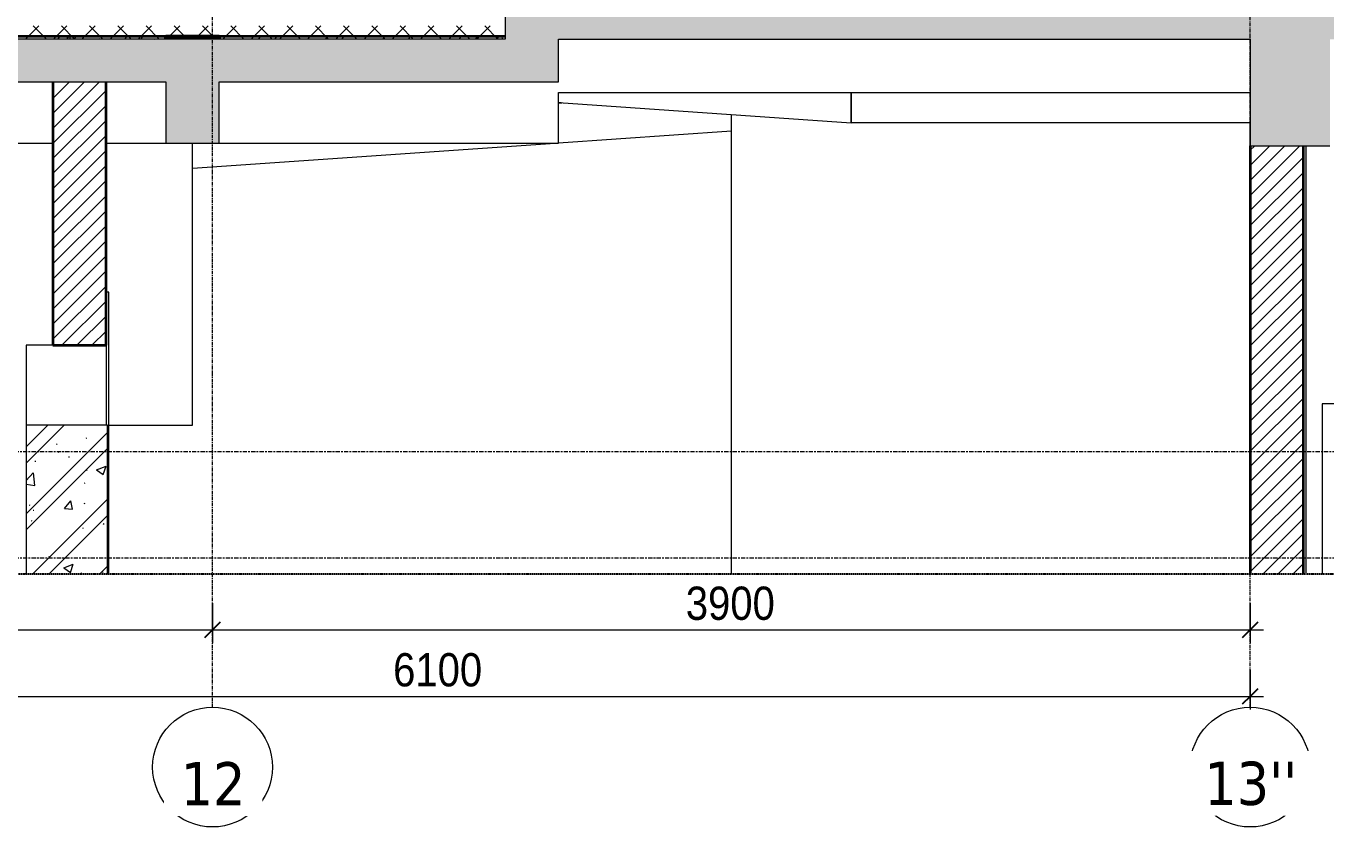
# Model space of a CAD drawing. Header units: millimetres. Extents: x 46644 to 147176, y -1287 to 53383.
# Drawn here: x 139039 to 143925, y -1011 to 2000 of the extents above; entities that cross this region are included whole.
import ezdxf

# ---------------------------------------------------------------- set-up
doc = ezdxf.new("R2010")
doc.units = ezdxf.units.MM
for name, pattern in [('Centre', [31.75, 6.35, -4.7625, 15.875, -4.7625]), ('Grid Line', [22.225, 12.7, -3.175, 3.175, -3.175]), ('Hidden', [7.14375, 4.7625, -2.38125])]:
    doc.linetypes.add(name, pattern=pattern)
for name, color, linetype, lineweight in [('0-3', 130, 'Continuous', 5), ('A-ANNO-DIMS', 211, 'Continuous', 9), ('A-ANNO-DIMS-50', 211, 'Continuous', 9), ('A-DETL-GENF', 92, 'Continuous', 18), ('A-DETL-GENF-2', 92, 'Hidden', 25), ('A-DETL-GENF-3', 9, 'Continuous', 18), ('A-DETL-THIN', 151, 'Continuous', 18), ('A-DOOR', 31, 'Continuous', 18), ('A-FLOR-1', 250, 'Continuous', 18), ('A-FLOR-FNSH-1', 7, 'Continuous', 35), ('A-FLOR-LEVL-2', 51, 'Centre', 9), ('A-FLOR-PATT-1', 8, 'Continuous', 18), ('A-FLOR-PATT-2', 253, 'Continuous', 18), ('A-WALL', 113, 'Continuous', 18), ('A-WALL-1', 7, 'Continuous', 35), ('A-WALL-FNSH-1', 250, 'Continuous', 18), ('A-WALL-PATT-3', 111, 'Continuous', 18), ('S-BEAM-1', 254, 'Continuous', 5), ('S-BEAM-2', 250, 'Continuous', 18), ('S-BEAM-3', 90, 'Continuous', 50), ('S-COLS-4', 250, 'Continuous', 18), ('S-GRID-1', 1, 'Grid Line', 9), ('S-GRID-IDEN', 1, 'Continuous', 9)]:
    doc.layers.add(name, color=color, linetype=linetype, lineweight=lineweight)
doc.styles.add('Tahoma_B', font='tahomabd.ttf', dxfattribs={"height": 162.5})
doc.styles.add('UTM Avo', font='', dxfattribs={"width": 0.9, "height": 125})
doc.styles.get('UTM Avo').set_extended_font_data('UTM Avo')
doc.dimstyles.new('1_Dim_chi_tiet_2_5', dxfattribs={"dimscale": 304.8, "dimtxt": 124.912619, "dimasz": 0.19685, "dimexe": 0.164042, "dimexo": 0.0625, "dimgap": 0.016404, "dimtad": 1, "dimdec": 0, "dimrnd": 5, "dimzin": 0, "dimdsep": 46, "dimtxsty": 'UTM Avo', "dimblk1": 'OBLIQUE', "dimblk2": 'OBLIQUE', "dimsah": 1, "dimcen": 0.09, "dimdle": 0.164042, "dimazin": 0, "dimtfac": 1, "dimtdec": 4, "dimtix": 1, "dimtmove": 0, "dimatfit": 3, "dimfxl": 0.328084, "dimfxlon": 1, "dimtvp": 1, "dimtolj": 1, "dimtzin": 0, "dimarcsym": 2})
pattern_1 = [(50, (106163.08, 15725), (364.368, -31.878), [38.1, -419.1]), (355, (106163.1, 15725), (-70.486, 382.113), [30.48, -335.28]), (100.451, (106193.45, 15722.34), (293.885, 350.233), [32.38, -356.18]), (46.184, (106163.1, 15826.6), (542.158, -84.086), [57.15, -628.65]), (96.636, (106208.26, 15819.6), (474.805, 494.855), [48.57, -534.27]), (351.184, (106163.1, 15826.6), (474.81, 494.85), [45.72, -502.92]), (21, (106213.88, 15801.2), (303.2285, -204.5305), [38.1, -419.1]), (326, (106213.9, 15801.2), (123.604, 368.376), [30.48, -335.28]), (71.451, (106239.15, 15784.16), (426.834, 163.843), [32.38, -356.18]), (37.5, (106163.08, 15725), (6.1766, 169.1102), [3.353, -327.863, 3.353, -337.007, -336.55]), (37.5, (106163.08, 15725), (6.1766, 169.1102), [-671.576, 3.353, -333.197]), (7.5, (106163.08, 15725), (133.6389, 200.3615), [3.353, -190.703, 3.353, -320.243, -128.27]), (7.5, (106163.08, 15725), (133.6389, 200.3615), [-517.652, 3.353, -124.917]), (327.5, (106049.8, 15725), (271.1818, -11.4584), [3.353, -123.647, 3.353, -392.887, -525.78]), (327.5, (106049.8, 15725), (271.1818, -11.4584), [-523.24, 3.353, -522.427]), (317.5, (105999, 15725), (296.2585, 50.853), [3.353, -161.747, 3.353, -259.791, -373.38]), (317.5, (105999, 15725), (296.2585, 50.853), [-428.244, 3.353, -370.027]), (45, (106163.08, 15725), (-125.7236, 125.7236), []), (45, (106163.08, 15915.5), (-125.7236, 125.7236), [])]
pattern_2 = [(45, (137750.25, 15725), (-28.28427, 28.28427), [])]
pattern_3 = [(50, (137750.25, 15725), (364.368, -31.8783), [38.1, -419.1]), (355, (137750.25, 15725), (-70.486, 382.113), [30.48, -335.28]), (100.451, (137780.6, 15722.34), (293.885, 350.2334), [32.38, -356.18]), (46.184, (137750.25, 15826.6), (542.158, -84.086), [57.15, -628.65]), (96.636, (137795.43, 15819.6), (474.805, 494.855), [48.57, -534.27]), (351.184, (137750.25, 15826.6), (474.81, 494.85), [45.72, -502.92]), (21, (137801.05, 15801.2), (303.2285, -204.5305), [38.1, -419.1]), (326, (137801.05, 15801.2), (123.604, 368.376), [30.48, -335.28]), (71.451, (137826.3, 15784.16), (426.834, 163.843), [32.38, -356.18]), (37.5, (137750.25, 15725), (6.1766, 169.1102), [3.353, -327.863, 3.353, -337.007, -336.55]), (37.5, (137750.25, 15725), (6.1766, 169.1102), [-671.576, 3.353, -333.197]), (7.5, (137750.25, 15725), (133.6389, 200.3615), [3.353, -190.703, 3.353, -320.243, -128.27]), (7.5, (137750.25, 15725), (133.6389, 200.3615), [-517.652, 3.353, -124.917]), (327.5, (137636.96, 15725), (271.1818, -11.4584), [3.353, -123.647, 3.353, -392.887, -525.78]), (327.5, (137636.96, 15725), (271.1818, -11.4584), [-523.24, 3.353, -522.427]), (317.5, (137586.16, 15725), (296.2585, 50.853), [3.353, -161.747, 3.353, -259.791, -373.38]), (317.5, (137586.16, 15725), (296.2585, 50.853), [-428.244, 3.353, -370.027]), (45, (137750.25, 15725), (-125.7236, 125.7236), []), (45, (137750.25, 15915.5), (-125.7236, 125.7236), [])]

# ---------------------------------------------------------------- blocks, each defined once
blk = doc.blocks.new('NCV_TKTC_KET CAU_rvt-6-TKCS_SẢNH - BẬC CẤP 3 - MẶT CẮT 2')
at = {"layer": 'A-FLOR-PATT-2'}
h = blk.add_hatch(dxfattribs=at)
h.set_pattern_fill('FP_45', color=256, style=0, pattern_type=2)
h.set_pattern_definition(pattern_1)
h.paths.add_polyline_path([(102970.8, 1950), (109252.6, 1950), (109252.6, 1960), (102970.8, 1960)])
h = blk.add_hatch(dxfattribs=at)
h.set_pattern_fill('FP_45', color=256, style=0, pattern_type=2)
h.set_pattern_definition(pattern_1)
h.paths.add_polyline_path([(102970.8, 1950), (109252.6, 1950), (109252.6, 1960), (102970.8, 1960)])
at = {"layer": 'S-BEAM-1'}
blk.add_hatch(color=256, dxfattribs=at).paths.add_polyline_path([(108177.6, 1950), (108177.6, 1960), (107977.6, 1960), (107977.6, 1950)])
at = {"layer": 'A-FLOR-1'}
for p, q in [((109452.6, 1712.2), (110552.6, 1636.5)), ((109463.1, 1711.5), (109452.6, 1710.8)), ((110552.6, 1750), (110552.6, 1636.5)), ((110552.6, 1636.5), (110552.6, 1750)), ((112052.6, 1636.5), (110552.6, 1636.5)), ((109452.6, 1560.8), (110102.6, 1605.5)), ((108077.6, 1466.1), (109441, 1560))]:
    blk.add_line(p, q, dxfattribs=at)
at = {"layer": 'A-FLOR-FNSH-1'}
blk.add_line((109252.6, 1960), (102970.8, 1960), dxfattribs=at)
at = {"layer": 'S-BEAM-2'}
for p, q in [((109452.6, 1560), (109452.6, 1750)), ((109452.6, 1750), (112052.6, 1750)), ((106452.5, 1560), (107552.5, 1560)), ((107752.5, 1560), (107977.6, 1560)), ((108177.6, 1560), (109452.6, 1560))]:
    blk.add_line(p, q, dxfattribs=at)
at = {"layer": 'S-BEAM-3'}
for p, q in [((108177.6, 1960), (107977.6, 1960)), ((107977.6, 1960), (107977.6, 1950)), ((108177.6, 1950), (108177.6, 1960))]:
    blk.add_line(p, q, dxfattribs=at)
at = {"layer": 'S-COLS-4'}
for p, q in [((107452.6, 800), (107452.6, 500)), ((107552.5, 800), (107452.6, 800))]:
    blk.add_line(p, q, dxfattribs=at)
blk = doc.blocks.new('Thang may HIEN - Dài x Rộng - 2000x2000-2402764-TKCS_SẢNH - BẬC CẤP 3 - MẶT CẮT 2')
at = {"layer": 'A-DOOR'}
for p, q in [((112322.6, 580), (112322.6, -60)), ((113607.9, 580), (112322.6, 580)), ((112702.6, 200), (112612.6, 290)), ((112612.6, 290), (112612.6, -60)), ((112612.6, 290), (113607.9, 290)), ((112702.6, 200), (112702.6, -60)), ((112702.6, 200), (113607.9, 200)), ((113192.6, -60), (113192.6, 200)), ((113212.6, -60), (113212.6, 200))]:
    blk.add_line(p, q, dxfattribs=at)
blk = doc.blocks.new('BORDER VIEW - BORDER VIEW-2358982-TKCS_SẢNH - BẬC CẤP 3 - MẶT CẮT 2')
at = {"layer": 'A-DETL-GENF-2'}
blk.add_line((113457.9, -60), (103120.8, -60), dxfattribs=at)
blk = doc.blocks.new('Grid - M_Grid Head - Circle-353313-TKCS_SẢNH - BẬC CẤP 3 - MẶT CẮT 2')
at = {"layer": 'S-GRID-IDEN'}
blk.add_circle((108152.6, -785.7), 225, dxfattribs=at)
blk = doc.blocks.new('DIMBLOCK48-TKCS_SẢNH - BẬC CẤP 3 - MẶT CẮT 2')
at = {"layer": 'A-ANNO-DIMS-50'}
for p, q in [((137539.7, -169.6), (137539.7, -319.6)), ((137539.7, -269.6), (137539.7, -169.6)), ((139739.7, -169.6), (139739.7, -319.6)), ((139739.7, -269.6), (139739.7, -169.6)), ((137489.7, -269.6), (139739.7, -269.6))]:
    blk.add_line(p, q, dxfattribs=at)
at = {"layer": 'A-ANNO-DIMS-50', "lineweight": 25}
for p, q in [((137539.7, -269.6), (137569.7, -239.6)), ((139739.7, -269.6), (139769.7, -239.6)), ((137539.7, -269.6), (137509.7, -299.6)), ((139739.7, -269.6), (139709.7, -299.6))]:
    blk.add_line(p, q, dxfattribs=at)
at = {"layer": 'A-ANNO-DIMS-50', "color": 0, "insert": (138468.6, -107.2), "char_height": 125, "width": 410.824, "attachment_point": 1, "line_spacing_factor": 1.110334, "style": 'UTM Avo'}
blk.add_mtext('2200', dxfattribs=at)
blk = doc.blocks.new('_Oblique')
at = {"color": 0, "linetype": 'ByBlock', "lineweight": -2}
blk.add_line((-0.5, -0.5), (0.5, 0.5), dxfattribs=at)
blk = doc.blocks.new('DIMBLOCK49-TKCS_SẢNH - BẬC CẤP 3 - MẶT CẮT 2')
at = {"layer": 'A-ANNO-DIMS-50'}
for p, q in [((139739.7, -169.6), (139739.7, -319.6)), ((139739.7, -269.6), (139739.7, -169.6)), ((143639.8, -169.6), (143639.8, -319.6)), ((143639.8, -269.6), (143639.8, -169.6)), ((139739.7, -269.6), (143689.8, -269.6))]:
    blk.add_line(p, q, dxfattribs=at)
at = {"layer": 'A-ANNO-DIMS-50', "lineweight": 25}
for p, q in [((139739.7, -269.6), (139769.7, -239.6)), ((143639.8, -269.6), (143669.8, -239.6)), ((139739.7, -269.6), (139709.7, -299.6)), ((143639.8, -269.6), (143609.8, -299.6))]:
    blk.add_line(p, q, dxfattribs=at)
at = {"layer": 'A-ANNO-DIMS-50', "color": 0, "insert": (141518.6, -107.2), "char_height": 125, "width": 410.824, "attachment_point": 1, "line_spacing_factor": 1.110334, "style": 'UTM Avo'}
blk.add_mtext('3900', dxfattribs=at)
blk = doc.blocks.new('DIMBLOCK52-TKCS_SẢNH - BẬC CẤP 3 - MẶT CẮT 2')
at = {"layer": 'A-ANNO-DIMS-50'}
for p, q in [((137539.7, -419.6), (137539.7, -569.6)), ((137539.7, -519.6), (137539.7, -419.6)), ((143639.8, -419.6), (143639.8, -569.6)), ((143639.8, -519.6), (143639.8, -419.6)), ((137489.7, -519.6), (143689.8, -519.6))]:
    blk.add_line(p, q, dxfattribs=at)
at = {"layer": 'A-ANNO-DIMS-50', "lineweight": 25}
for p, q in [((137539.7, -519.6), (137509.7, -549.6)), ((137539.7, -519.6), (137569.7, -489.6)), ((143639.8, -519.6), (143609.8, -549.6)), ((143639.8, -519.6), (143669.8, -489.6))]:
    blk.add_line(p, q, dxfattribs=at)
at = {"layer": 'A-ANNO-DIMS-50', "color": 0, "insert": (140418.6, -357.2), "char_height": 125, "width": 410.824, "attachment_point": 1, "line_spacing_factor": 1.110334, "style": 'UTM Avo'}
blk.add_mtext('6100', dxfattribs=at)

msp = doc.modelspace()

# ---------------------------------------------------------------- hatches: boundary and pattern name
at = {"layer": 'A-DETL-GENF-3'}
h = msp.add_hatch(dxfattribs=at)
h.set_pattern_fill('FP_45', color=256, style=0, pattern_type=2)
h.set_pattern_definition(pattern_3)
h.paths.add_polyline_path([(143639.8, 1550), (143939.8, 1550), (143939.8, 1950), (145195.1, 1950), (145195.1, 2150), (140839.8, 2150), (140839.8, 1950), (134558, 1950), (134558, 1790), (137839.7, 1790), (137839.7, 1560), (138039.7, 1560), (138039.7, 1790), (139564.7, 1790), (139564.7, 1560), (139764.7, 1560), (139764.7, 1790), (141039.8, 1790), (141039.8, 1950), (143639.8, 1950)])
h.paths.add_polyline_path([(139739.7, 4900), (139739.7, 5330), (143639.8, 5330), (143639.8, 4950), (143939.8, 4950), (143939.8, 5360), (145195.1, 5360), (145195.1, 5530), (143639.8, 5530), (143639.8, 5500), (139039.8, 5500), (139039.8, 5330), (139439.7, 5330), (139439.7, 4900)])
h = msp.add_hatch(dxfattribs=at)
h.set_pattern_fill('FP_45', color=256, style=0, pattern_type=2)
h.set_pattern_definition(pattern_3)
h.paths.add_polyline_path([(139344.7, -60), (139344.7, 500), (139038.8, 500), (139038.8, -60)])
at = {"layer": 'A-FLOR-PATT-1'}
h = msp.add_hatch(dxfattribs=at)
h.set_pattern_fill('FP_46', color=256, style=0, pattern_type=2)
h.set_pattern_definition([(45, (137750.25, 15725), (-53.033, 53.033), []), (135, (137750.25, 15725), (-53.033, -53.033), [])])
h.paths.add_polyline_path([(139764.7, 1950), (140839.8, 1950), (140839.8, 2000), (134558, 2000), (134558, 1950), (139564.7, 1950)])
at = {"layer": 'A-WALL-PATT-3'}
h = msp.add_hatch(dxfattribs=at)
h.set_pattern_fill('FP_44', color=256, style=0, pattern_type=2)
h.set_pattern_definition(pattern_2)
h.paths.add_polyline_path([(139139.7, 800), (139339.7, 800), (139339.7, 1790), (139139.7, 1790), (139139.7, 1463.2)])
h = msp.add_hatch(dxfattribs=at)
h.set_pattern_fill('FP_44', color=256, style=0, pattern_type=2)
h.set_pattern_definition(pattern_2)
h.paths.add_polyline_path([(143639.8, -60), (143839.8, -60), (143839.8, 1550), (143639.8, 1550), (143639.8, 1463.2)])

# ---------------------------------------------------------------- linework, layer by layer
at = {"layer": 'A-DETL-THIN'}
for p, q in [((140839.8, 2150), (140839.8, 1950)), ((140839.8, 1950), (134558, 1950)), ((141039.8, 1790), (141039.8, 1950)), ((141039.8, 1950), (143639.8, 1950)), ((143639.8, 1950), (143639.8, 1550)), ((138039.7, 1790), (139564.7, 1790)), ((139564.7, 1790), (139564.7, 1560)), ((139764.7, 1560), (139764.7, 1790)), ((139764.7, 1790), (140839.8, 1790)), ((140839.8, 1790), (141039.8, 1790)), ((139564.7, 1560), (139764.7, 1560)), ((143639.8, 1550), (143939.8, 1550)), ((139038.8, 500), (139038.8, -60)), ((139344.7, 500), (139038.8, 500)), ((139344.7, -60), (139344.7, 500))]:
    msp.add_line(p, q, dxfattribs=at)
at = {"layer": 'A-FLOR-LEVL-2'}
for p, q in [((146039.7, 400), (133832.3, 400)), ((145404.7, 0), (133832.3, 0))]:
    msp.add_line(p, q, dxfattribs=at)
at = {"layer": 'A-WALL'}
for p, q in [((141039.8, 1710.5), (141052.1, 1711.4)), ((141689.7, 1667.5), (141689.7, -60)), ((143639.7, -60), (143639.7, 1636.5)), ((139664.7, 500), (139664.7, 1560)), ((139349.7, 500), (139664.7, 500))]:
    msp.add_line(p, q, dxfattribs=at)
at = {"layer": 'A-WALL-1'}
for p, q in [((139139.7, 1790), (139139.7, 800)), ((139339.7, 800), (139339.7, 1790)), ((143639.8, 1550), (143639.8, -60)), ((143839.8, -60), (143839.8, 1550)), ((139139.7, 800), (139339.7, 800))]:
    msp.add_line(p, q, dxfattribs=at)
at = {"layer": 'A-WALL-FNSH-1'}
for p, q in [((143839.8, 1550), (143839.8, -60)), ((143849.8, -60), (143849.8, 1550)), ((139339.7, 1000), (139339.7, 500)), ((139349.7, 1000), (139339.7, 1000)), ((139349.7, -60), (139349.7, 1000))]:
    msp.add_line(p, q, dxfattribs=at)
at = {"layer": 'S-GRID-1'}
for p, q in [((139739.7, 689.3), (139739.7, 5391.4)), ((143639.8, 689.3), (143639.8, 5391.4)), ((139739.7, -560.7), (139739.7, 689.3)), ((143639.8, -560.7), (143639.8, 689.3))]:
    msp.add_line(p, q, dxfattribs=at)

# ---------------------------------------------------------------- block references
at = {"layer": '0-3'}
msp.add_blockref('NCV_TKTC_KET CAU_rvt-6-TKCS_SẢNH - BẬC CẤP 3 - MẶT CẮT 2', (31587.2, 0), dxfattribs=at)
at = {"layer": 'A-DETL-GENF'}
msp.add_blockref('BORDER VIEW - BORDER VIEW-2358982-TKCS_SẢNH - BẬC CẤP 3 - MẶT CẮT 2', (31587.2, 0), dxfattribs=at)
at = {"layer": 'A-DOOR'}
msp.add_blockref('Thang may HIEN - Dài x Rộng - 2000x2000-2402764-TKCS_SẢNH - BẬC CẤP 3 - MẶT CẮT 2', (31587.2, 0), dxfattribs=at)
at = {"layer": 'S-GRID-IDEN'}
for p in [(31587.2, 0), (35487.2, 0)]:
    msp.add_blockref('Grid - M_Grid Head - Circle-353313-TKCS_SẢNH - BẬC CẤP 3 - MẶT CẮT 2', p, dxfattribs=at)

# ---------------------------------------------------------------- dimensions: what is measured, and where the dimension line sits
at = {"layer": 'A-ANNO-DIMS'}
for base, p1, p2, override, picture, middle in [((139739.7, -269.6), (137539.7, -169.6), (139739.7, -169.6), {"dimpost": '<>', "dimfxl": 2200}, 'DIMBLOCK48-TKCS_SẢNH - BẬC CẤP 3 - MẶT CẮT 2', (138639.7, -199.9)), ((143639.8, -269.6), (139739.7, -169.6), (143639.8, -169.6), {"dimpost": '<>', "dimfxl": 3900.071331}, 'DIMBLOCK49-TKCS_SẢNH - BẬC CẤP 3 - MẶT CẮT 2', (141689.8, -199.9)), ((143639.8, -519.6), (137539.7, -419.6), (143639.8, -419.6), {"dimpost": '<>', "dimfxl": 6100.071331}, 'DIMBLOCK52-TKCS_SẢNH - BẬC CẤP 3 - MẶT CẮT 2', (140589.8, -449.9))]:
    dim = msp.add_linear_dim(base=base, p1=p1, p2=p2, dimstyle='1_Dim_chi_tiet_2_5', override=override, dxfattribs=at)
    dim.commit()
    dim.dimension.update_dxf_attribs({"geometry": picture, "text_midpoint": middle})

# ---------------------------------------------------------------- next in the draw order: texts
at = {"layer": 'S-GRID-IDEN', "char_height": 162.5, "attachment_point": 5, "line_spacing_factor": 0.996129, "style": 'Tahoma_B', "bg_fill": 3, "box_fill_scale": 1.25, "bg_fill_color": 256, "bg_fill_true_color": 13158600, "bg_fill_transparency": 0}
for s, insert, width in [('\\pt634.99962,1269.99925,1905.0005,2540.00013,3174.99975,3809.99937,4445.00062,5080.00025,5714.99987,6349.9995,6985.00075,7620.00037,8255,8889.99962,9524.99925,10160.0005,10795.00013,11429.99975,12064.99938,12700.00063,13335.00025,13969.99988,14604.9995,15240.00075,15875.00038,16510,17144.99963,17779.99925,18415.0005,19050.00013,19684.99975,20319.99938;12', (139741.8, -848.1), 288), ("\\pt634.99962,1269.99925,1905.0005,2540.00013,3174.99975,3809.99937,4445.00062,5080.00025,5714.99987,6349.9995,6985.00075,7620.00037,8255,8889.99962,9524.99925,10160.0005,10795.00013,11429.99975,12064.99938,12700.00063,13335.00025,13969.99988,14604.9995,15240.00075,15875.00038,16510,17144.99963,17779.99925,18415.0005,19050.00013,19684.99975,20319.99938;13''", (143641.9, -848.1), 407)]:
    msp.add_mtext(s, dxfattribs=dict(at, insert=insert, width=width))

doc.saveas('drawing.dxf')
